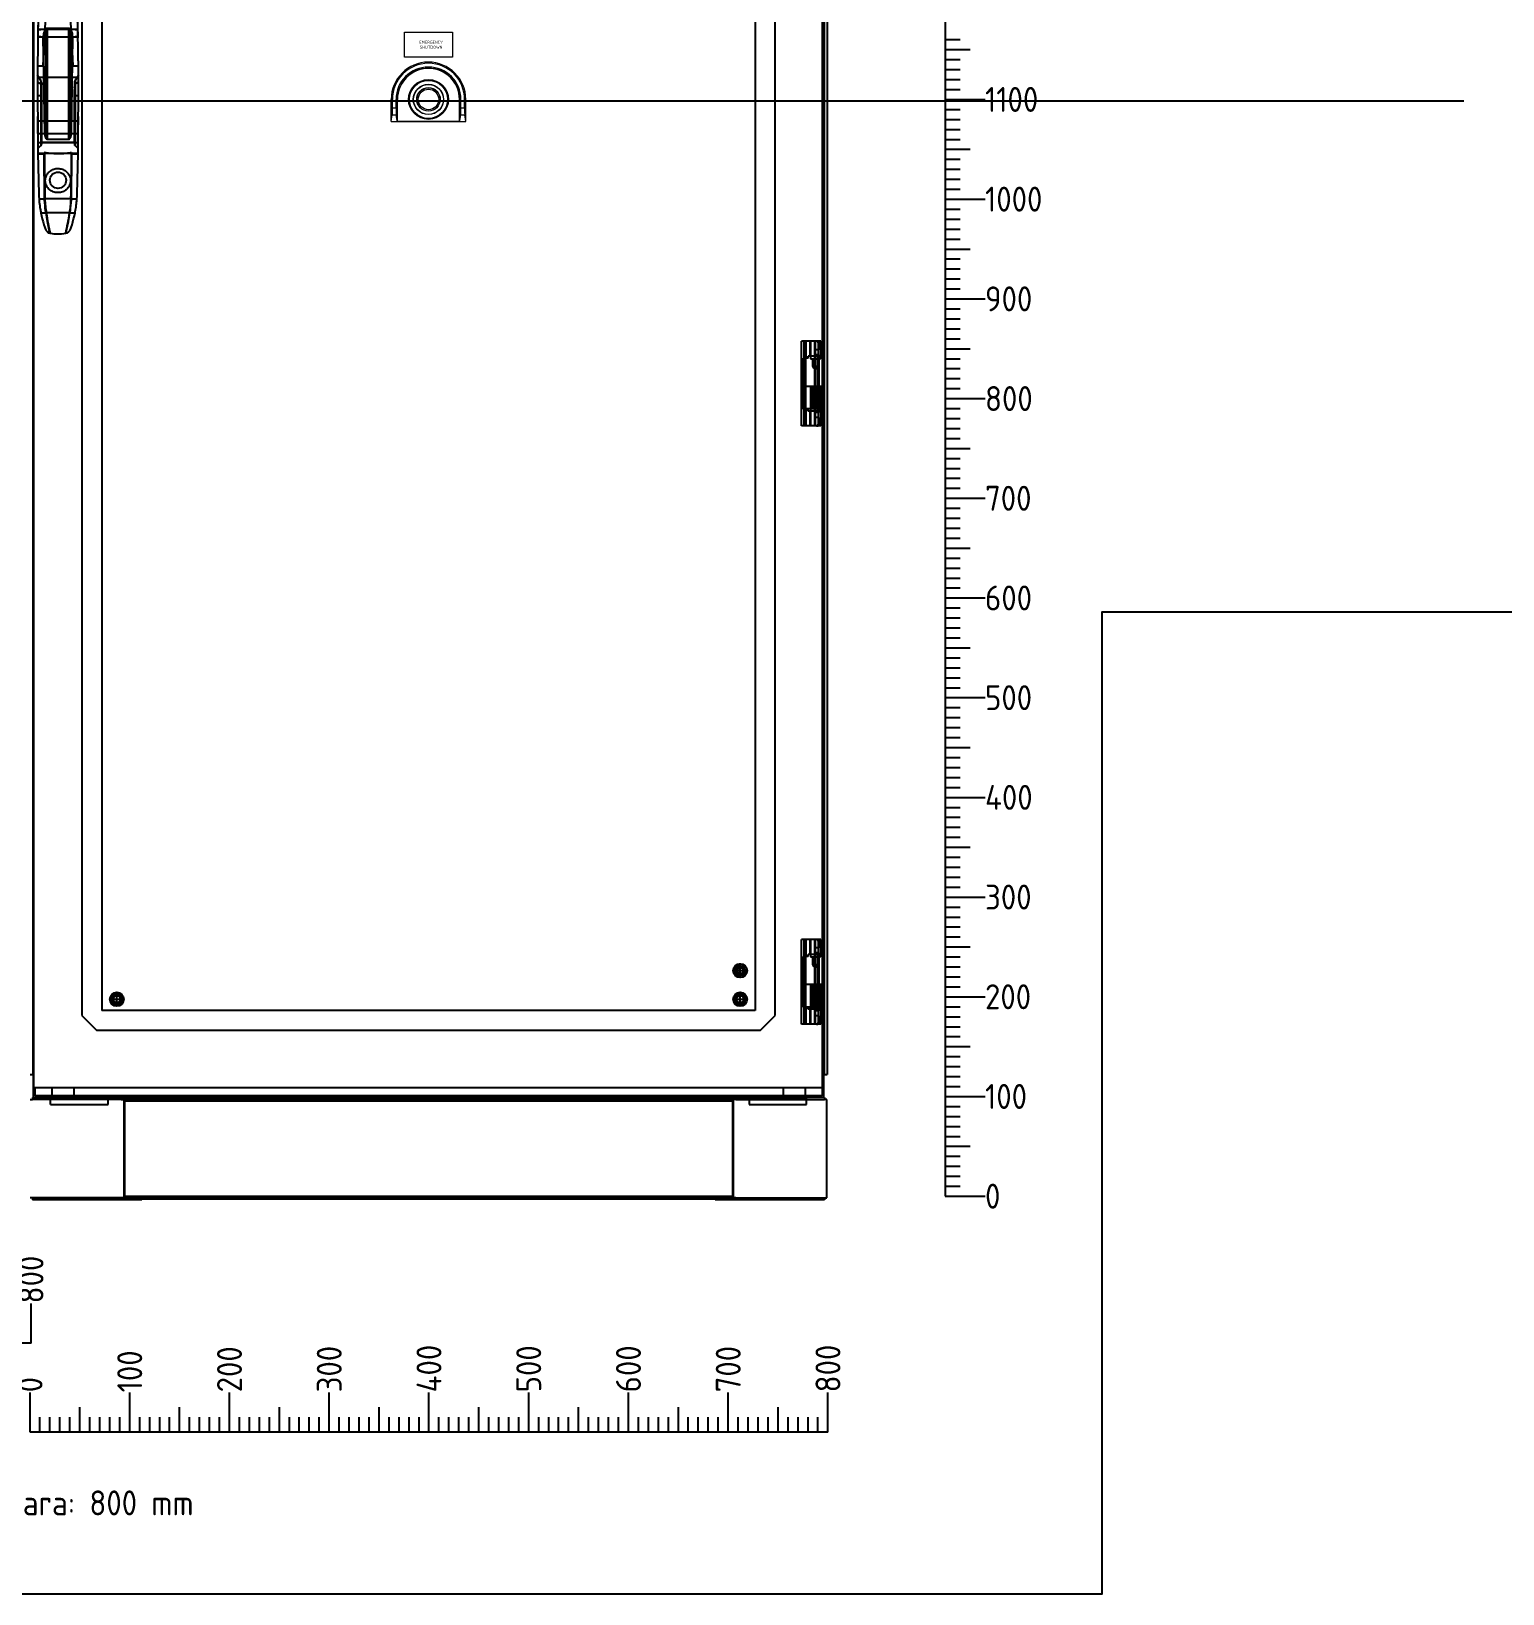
# Model space of a CAD drawing. Header units: millimetres. Extents: x 42151 to 59780, y 37376 to 44547.
# Drawn here: x 43227 to 44703, y 41507 to 43074 of the extents above; entities that cross this region are included whole.
import ezdxf
from ezdxf.enums import TextEntityAlignment as Align

# ---------------------------------------------------------------- set-up
doc = ezdxf.new("R2010")
doc.units = ezdxf.units.MM
doc.layers.add('! NO PLOT !', color=7, linetype='Continuous', true_color=0xff75dd, plot=False)
doc.layers.add('000-PI-Oprema', color=30, linetype='Continuous', lineweight=5)
for name, color, linetype in [('000-PI-ORMAR', 2, 'Continuous'), ('000-PI_TEXT', 7, 'Continuous'), ('AUT_TEXT', 7, 'Continuous')]:
    doc.layers.add(name, color=color, linetype=linetype)
doc.styles.add('PI0', font='isocpeur.ttf', dxfattribs={"width": 0.9})

# ---------------------------------------------------------------- blocks, each defined once
blk = doc.blocks.new('A$C22301F41')
at = {"color": 7}
for p, q in [((0, 0), (0, 40)), ((100, 0), (100, 40)), ((200, 0), (200, 40)), ((200, 0), (200, 40)), ((200, 0), (200, 40)), ((200, 0), (200, 40)), ((200, 0), (200, 40)), ((200, 0), (200, 40)), ((200, 0), (200, 40)), ((200, 0), (200, 40)), ((300, 0), (300, 40)), ((400, 0), (400, 40)), ((400, 0), (400, 40)), ((400, 0), (400, 40)), ((400, 0), (400, 40)), ((400, 0), (400, 40)), ((400, 0), (400, 40)), ((400, 0), (400, 40)), ((500, 0), (500, 40)), ((600, 0), (600, 40)), ((600, 0), (600, 40)), ((600, 0), (600, 40)), ((600, 0), (600, 40)), ((600, 0), (600, 40)), ((600, 0), (600, 40)), ((700, 0), (700, 40)), ((800, 0), (800, 40)), ((800, 0), (800, 40)), ((800, 0), (800, 40)), ((800, 0), (800, 40)), ((800, 0), (800, 40)), ((800, 0), (800, 40)), ((50, 0), (50, 25)), ((150, 0), (150, 25)), ((250, 0), (250, 25)), ((350, 0), (350, 25)), ((450, 0), (450, 25)), ((550, 0), (550, 25)), ((650, 0), (650, 25)), ((750, 0), (750, 25)), ((800, 0), (0, 0)), ((10, 0), (10, 15)), ((20, 0), (20, 15)), ((30, 0), (30, 15)), ((40, 0), (40, 15)), ((60, 0), (60, 15)), ((70, 0), (70, 15)), ((80, 0), (80, 15)), ((90, 0), (90, 15)), ((110, 0), (110, 15)), ((120, 0), (120, 15)), ((130, 0), (130, 15)), ((140, 0), (140, 15)), ((160, 0), (160, 15)), ((170, 0), (170, 15)), ((180, 0), (180, 15)), ((190, 0), (190, 15)), ((210, 0), (210, 15)), ((220, 0), (220, 15)), ((230, 0), (230, 15)), ((240, 0), (240, 15)), ((260, 0), (260, 15)), ((270, 0), (270, 15)), ((280, 0), (280, 15)), ((290, 0), (290, 15)), ((310, 0), (310, 15)), ((320, 0), (320, 15)), ((330, 0), (330, 15)), ((340, 0), (340, 15)), ((360, 0), (360, 15)), ((370, 0), (370, 15)), ((380, 0), (380, 15)), ((390, 0), (390, 15)), ((410, 0), (410, 15)), ((420, 0), (420, 15)), ((430, 0), (430, 15)), ((440, 0), (440, 15)), ((460, 0), (460, 15)), ((470, 0), (470, 15)), ((480, 0), (480, 15)), ((490, 0), (490, 15)), ((510, 0), (510, 15)), ((520, 0), (520, 15)), ((530, 0), (530, 15)), ((540, 0), (540, 15)), ((560, 0), (560, 15)), ((570, 0), (570, 15)), ((580, 0), (580, 15)), ((590, 0), (590, 15)), ((610, 0), (610, 15)), ((620, 0), (620, 15)), ((630, 0), (630, 15)), ((640, 0), (640, 15)), ((660, 0), (660, 15)), ((670, 0), (670, 15)), ((680, 0), (680, 15)), ((690, 0), (690, 15)), ((710, 0), (710, 15)), ((720, 0), (720, 15)), ((730, 0), (730, 15)), ((740, 0), (740, 15)), ((760, 0), (760, 15)), ((770, 0), (770, 15)), ((780, 0), (780, 15)), ((790, 0), (790, 15))]:
    blk.add_line(p, q, dxfattribs=at)
at = {"color": 7, "style": 'PI0', "width": 0.9}
for s, p in [('100', (100, 40)), ('200', (200, 40)), ('300', (300, 40)), ('400', (400, 40)), ('500', (500, 40)), ('600', (600, 40)), ('700', (700, 40)), ('800', (800, 40)), ('0', (0, 40))]:
    blk.add_text(s, height=25, rotation=90, dxfattribs=at).set_placement(p, align=Align.MIDDLE_LEFT)
blk = doc.blocks.new('SKALA_2100')
for p, q in [((6091.9, 12435.4), (6091.9, 11575.4)), ((6091.9, 12195.4), (6106.9, 12195.4)), ((6091.9, 12185.4), (6116.9, 12185.4)), ((6091.9, 12175.4), (6106.9, 12175.4)), ((6091.9, 12165.4), (6106.9, 12165.4)), ((6091.9, 12155.4), (6106.9, 12155.4)), ((6091.9, 12145.4), (6106.9, 12145.4)), ((6091.9, 12135.4), (6131.9, 12135.4)), ((6091.9, 12125.4), (6106.9, 12125.4)), ((6091.9, 12115.4), (6106.9, 12115.4)), ((6091.9, 12105.4), (6106.9, 12105.4)), ((6091.9, 12095.4), (6106.9, 12095.4)), ((6091.9, 12085.4), (6116.9, 12085.4)), ((6091.9, 12075.4), (6106.9, 12075.4)), ((6091.9, 12065.4), (6106.9, 12065.4)), ((6091.9, 12055.4), (6106.9, 12055.4)), ((6091.9, 12045.4), (6106.9, 12045.4)), ((6091.9, 12035.4), (6131.9, 12035.4)), ((6091.9, 12035.4), (6131.9, 12035.4)), ((6091.9, 12035.4), (6131.9, 12035.4)), ((6091.9, 12035.4), (6131.9, 12035.4)), ((6091.9, 12025.4), (6106.9, 12025.4)), ((6091.9, 12015.4), (6106.9, 12015.4)), ((6091.9, 12005.4), (6106.9, 12005.4)), ((6091.9, 11995.4), (6106.9, 11995.4)), ((6091.9, 11985.4), (6116.9, 11985.4)), ((6091.9, 11975.4), (6106.9, 11975.4)), ((6091.9, 11965.4), (6106.9, 11965.4)), ((6091.9, 11955.4), (6106.9, 11955.4)), ((6091.9, 11945.4), (6106.9, 11945.4)), ((6091.9, 11935.4), (6131.9, 11935.4)), ((6091.9, 11925.4), (6106.9, 11925.4)), ((6091.9, 11915.4), (6106.9, 11915.4)), ((6091.9, 11905.4), (6106.9, 11905.4)), ((6091.9, 11895.4), (6106.9, 11895.4)), ((6091.9, 11885.4), (6116.9, 11885.4)), ((6091.9, 11875.4), (6106.9, 11875.4)), ((6091.9, 11865.4), (6106.9, 11865.4)), ((6091.9, 11855.4), (6106.9, 11855.4)), ((6091.9, 11845.4), (6106.9, 11845.4)), ((6091.9, 11835.4), (6131.9, 11835.4)), ((6091.9, 11835.4), (6131.9, 11835.4)), ((6091.9, 11835.4), (6131.9, 11835.4)), ((6091.9, 11835.4), (6131.9, 11835.4)), ((6091.9, 11835.4), (6131.9, 11835.4)), ((6091.9, 11825.4), (6106.9, 11825.4)), ((6091.9, 11815.4), (6106.9, 11815.4)), ((6091.9, 11805.4), (6106.9, 11805.4)), ((6091.9, 11795.4), (6106.9, 11795.4)), ((6091.9, 11785.4), (6116.9, 11785.4)), ((6091.9, 11775.4), (6106.9, 11775.4)), ((6091.9, 11765.4), (6106.9, 11765.4)), ((6091.9, 11755.4), (6106.9, 11755.4)), ((6091.9, 11745.4), (6106.9, 11745.4)), ((6091.9, 11735.4), (6131.9, 11735.4)), ((6091.9, 11725.4), (6106.9, 11725.4)), ((6091.9, 11715.4), (6106.9, 11715.4)), ((6091.9, 11705.4), (6106.9, 11705.4)), ((6091.9, 11695.4), (6106.9, 11695.4)), ((6091.9, 11685.4), (6116.9, 11685.4)), ((6091.9, 11675.4), (6106.9, 11675.4)), ((6091.9, 11665.4), (6106.9, 11665.4)), ((6091.9, 11655.4), (6106.9, 11655.4)), ((6091.9, 11645.4), (6106.9, 11645.4)), ((6091.9, 11635.4), (6131.9, 11635.4)), ((6091.9, 11635.4), (6131.9, 11635.4)), ((6091.9, 11635.4), (6131.9, 11635.4)), ((6091.9, 11635.4), (6131.9, 11635.4)), ((6091.9, 11635.4), (6131.9, 11635.4)), ((6091.9, 11635.4), (6131.9, 11635.4)), ((6091.9, 11625.4), (6106.9, 11625.4)), ((6091.9, 11615.4), (6106.9, 11615.4)), ((6091.9, 11605.4), (6106.9, 11605.4)), ((6091.9, 11595.4), (6106.9, 11595.4)), ((6091.9, 11585.4), (6116.9, 11585.4)), ((6091.9, 11575.4), (6091.9, 11035.4)), ((6091.9, 11575.4), (6106.9, 11575.4)), ((6091.9, 11565.4), (6106.9, 11565.4)), ((6091.9, 11555.4), (6106.9, 11555.4)), ((6091.9, 11545.4), (6106.9, 11545.4)), ((6091.9, 11535.4), (6131.9, 11535.4)), ((6091.9, 11525.4), (6106.9, 11525.4)), ((6091.9, 11515.4), (6106.9, 11515.4)), ((6091.9, 11505.4), (6106.9, 11505.4)), ((6091.9, 11495.4), (6106.9, 11495.4)), ((6091.9, 11485.4), (6116.9, 11485.4)), ((6091.9, 11475.4), (6106.9, 11475.4)), ((6091.9, 11465.4), (6106.9, 11465.4)), ((6091.9, 11455.4), (6106.9, 11455.4)), ((6091.9, 11445.4), (6106.9, 11445.4)), ((6091.9, 11435.4), (6131.9, 11435.4)), ((6091.9, 11435.4), (6131.9, 11435.4)), ((6091.9, 11435.4), (6131.9, 11435.4)), ((6091.9, 11435.4), (6131.9, 11435.4)), ((6091.9, 11435.4), (6131.9, 11435.4)), ((6091.9, 11435.4), (6131.9, 11435.4)), ((6091.9, 11435.4), (6131.9, 11435.4)), ((6091.9, 11425.4), (6106.9, 11425.4)), ((6091.9, 11415.4), (6106.9, 11415.4)), ((6091.9, 11405.4), (6106.9, 11405.4)), ((6091.9, 11395.4), (6106.9, 11395.4)), ((6091.9, 11385.4), (6116.9, 11385.4)), ((6091.9, 11375.4), (6106.9, 11375.4)), ((6091.9, 11365.4), (6106.9, 11365.4)), ((6091.9, 11355.4), (6106.9, 11355.4)), ((6091.9, 11345.4), (6106.9, 11345.4)), ((6091.9, 11335.4), (6131.9, 11335.4)), ((6091.9, 11325.4), (6106.9, 11325.4)), ((6091.9, 11315.4), (6106.9, 11315.4)), ((6091.9, 11305.4), (6106.9, 11305.4)), ((6091.9, 11295.4), (6106.9, 11295.4)), ((6091.9, 11285.4), (6116.9, 11285.4)), ((6091.9, 11275.4), (6106.9, 11275.4)), ((6091.9, 11265.4), (6106.9, 11265.4)), ((6091.9, 11255.4), (6106.9, 11255.4)), ((6091.9, 11245.4), (6106.9, 11245.4)), ((6091.9, 11235.4), (6131.9, 11235.4)), ((6091.9, 11235.4), (6131.9, 11235.4)), ((6091.9, 11235.4), (6131.9, 11235.4)), ((6091.9, 11235.4), (6131.9, 11235.4)), ((6091.9, 11235.4), (6131.9, 11235.4)), ((6091.9, 11235.4), (6131.9, 11235.4)), ((6091.9, 11235.4), (6131.9, 11235.4)), ((6091.9, 11235.4), (6131.9, 11235.4)), ((6091.9, 11225.4), (6106.9, 11225.4)), ((6091.9, 11215.4), (6106.9, 11215.4)), ((6091.9, 11205.4), (6106.9, 11205.4)), ((6091.9, 11195.4), (6106.9, 11195.4)), ((6091.9, 11185.4), (6116.9, 11185.4)), ((6091.9, 11175.4), (6106.9, 11175.4)), ((6091.9, 11165.4), (6106.9, 11165.4)), ((6091.9, 11155.4), (6106.9, 11155.4)), ((6091.9, 11145.4), (6106.9, 11145.4)), ((6091.9, 11135.4), (6131.9, 11135.4)), ((6091.9, 11125.4), (6106.9, 11125.4)), ((6091.9, 11115.4), (6106.9, 11115.4)), ((6091.9, 11105.4), (6106.9, 11105.4)), ((6091.9, 11095.4), (6106.9, 11095.4)), ((6091.9, 11085.4), (6116.9, 11085.4)), ((6091.9, 11075.4), (6106.9, 11075.4)), ((6091.9, 11065.4), (6106.9, 11065.4)), ((6091.9, 11055.4), (6106.9, 11055.4)), ((6091.9, 11045.4), (6106.9, 11045.4)), ((6091.9, 11035.4), (6131.9, 11035.4))]:
    blk.add_line(p, q)
at = {"style": 'PI0', "width": 0.9}
for s, p in [('1100', (6131.9, 12135.4)), ('1000', (6131.9, 12035.4)), ('900', (6131.9, 11935.4)), ('800', (6131.9, 11835.4)), ('700', (6131.9, 11735.4)), ('600', (6131.9, 11635.4)), ('500', (6131.9, 11535.4)), ('400', (6131.9, 11435.4)), ('300', (6131.9, 11335.4)), ('200', (6131.9, 11235.4)), ('100', (6131.9, 11135.4)), ('0', (6131.9, 11035.4))]:
    blk.add_text(s, height=25, dxfattribs=at).set_placement(p, align=Align.MIDDLE_LEFT)
blk = doc.blocks.new('*U97')
at = {"layer": '000-PI-ORMAR'}
for p, q in [((-13.4, 105.2), (-10.6, 134.6)), ((-10.5, 134.6), (-10.9, 134.5)), ((10.9, 134.5), (10.5, 134.6)), ((13.4, 105.2), (10.6, 134.6)), ((-19.3, 101.3), (-19.7, 86.2)), ((-19.1, 105.2), (-13.4, 105.2)), ((13.2, 105.2), (-13.2, 105.2)), ((13.4, 105.2), (19.1, 105.2)), ((19.7, 86.2), (19.3, 101.3)), ((-19.7, 86.2), (-20.5, 27.7)), ((-19.7, 86.2), (-20.1, 61)), ((-19.7, 87), (-14.2, 87)), ((-19.7, 86.2), (-12.5, 86.2)), ((-14.1, 86.2), (-14.2, 87)), ((-14, 85.3), (-14.1, 86.2)), ((-12.5, 86.2), (-13.4, 60.3)), ((-11.2, 85.1), (-12.5, 86.2)), ((12.5, 86.2), (11.2, 85.1)), ((12, 85.8), (14, 85.3)), ((12.5, 86.2), (19.7, 86.2)), ((13.4, 60.3), (12.5, 86.2)), ((14, 85.3), (14.1, 86.2)), ((14.1, 86.2), (14.2, 87)), ((14.2, 87), (19.7, 87)), ((20.5, 27.7), (19.7, 86.2)), ((20.1, 60.6), (19.7, 86.2)), ((-20, 69.3), (-12.7, 69.3)), ((-20, 69), (-17.3, 69)), ((-17.3, 69.3), (17.3, 69.3)), ((-12.7, 69.3), (-12.6, 69.3)), ((-12.6, 69.3), (-12.6, -39.1)), ((-10.7, 70.5), (-10.7, -41)), ((-10.7, 70.5), (10.7, 70.5)), ((10.7, 70.5), (10.7, -41)), ((12.6, 69.3), (12.6, -39.1)), ((12.6, 69.3), (12.7, 69.3)), ((12.7, 69.3), (20, 69.3)), ((17.3, 69), (20, 69)), ((-20.1, 61.9), (-17.3, 61.9)), ((-20.1, 61.8), (-14.7, 61.8)), ((-17.3, 61.8), (17.3, 61.8)), ((-15, 32.8), (-13.4, 60.3)), ((-13.3, -35.1), (-14.7, 61.8)), ((14.7, 61.8), (13.3, -35.1)), ((13.4, 60.3), (15, 32.8)), ((14.7, 61.8), (20.1, 61.8)), ((17.3, 61.9), (20.1, 61.9)), ((20.5, 27.7), (20.3, 48.5)), ((-20.4, 35.9), (-20.5, 27.7)), ((-20.5, 32.8), (-15, 32.8)), ((15, 32.8), (20.5, 32.8)), ((-20.5, 27.7), (-20.1, -55.1)), ((-17.2, 17.8), (-20.5, 23.4)), ((-17.2, 14.2), (-20.5, 17)), ((-19.8, 21.4), (19.8, 21.4)), ((-17.2, 17.8), (-17.2, -47.4)), ((20.5, 23.4), (17.2, 17.8)), ((17.2, 17.8), (17.2, -47.4)), ((20.5, 17), (17.2, 14.2)), ((20.1, -55.1), (20.5, 27.7)), ((-17.2, 2.5), (-20.5, 2.6)), ((-16.2, 2.4), (-16.5, 15.5)), ((-16.5, 15.5), (-16.5, -46.1)), ((-16.4, 10.5), (-16.5, 13)), ((-16.2, 2.4), (-16.5, 2.5)), ((-16.2, -35.1), (-16.2, 2.4)), ((16.5, 15.5), (16.2, 2.4)), ((16.5, 2.5), (16.2, 2.4)), ((16.2, 2.4), (16.2, -35.1)), ((16.5, 13), (16.4, 10.5)), ((16.5, 15.5), (16.5, -46.1)), ((20.5, 2.6), (17.2, 2.5)), ((-20.5, -18.2), (-20.4, -35.1)), ((-20.5, -22.5), (20.5, -22.5)), ((-11.5, -22.7), (-11.5, -29.5)), ((20.4, -35.1), (20.5, -18.2)), ((-20.4, -35.1), (-13.3, -35.1)), ((-20.2, -44.2), (-20.1, -55.1)), ((-20.2, -44.2), (20.2, -44.2)), ((-16.5, -46.1), (-16.4, -43.8)), ((-16.4, -43.8), (16.4, -43.8)), ((-16.2, -35.1), (16.2, -35.1)), ((-10.7, -41), (10.7, -41)), ((13.3, -35.1), (20.4, -35.1)), ((16.4, -43.8), (16.5, -46.1)), ((20.1, -55.1), (20.2, -44.2)), ((-20.2, -50.4), (-17.2, -47.4)), ((-20.1, -55.1), (20.1, -55.1)), ((-20.1, -55.1), (-19.2, -96.1)), ((-20.1, -55.7), (-14, -55.7)), ((-14, -55.7), (-13.9, -55.1)), ((-13.4, -100.7), (-14, -55.7)), ((-13.9, -55.1), (-13.7, -54.4)), ((13.4, -100.7), (14, -55.7)), ((13.9, -55.1), (13.7, -54.4)), ((14, -55.7), (13.9, -55.1)), ((14, -55.7), (20.1, -55.7)), ((17.2, -47.4), (20.2, -50.4)), ((19.2, -96.1), (20.1, -55.1)), ((-19, -100.7), (-13.4, -100.7)), ((13.1, -100.7), (-13.1, -100.7)), ((13.4, -100.7), (19, -100.7)), ((-17.1, -114.8), (-12, -114.8)), ((11.7, -114.8), (-11.7, -114.8)), ((12, -114.8), (17.1, -114.8)), ((-9.7, -134.8), (-8, -135.2)), ((-7.8, -135.2), (-8, -135.2)), ((7.8, -135.2), (8, -135.2)), ((8, -135.2), (9.7, -134.8))]:
    blk.add_line(p, q, dxfattribs=at)
for points in [[(-14.4, 130.2), (-15.3, 127.2), (-16.1, 124.2), (-16.9, 121.1), (-17.5, 118), (-18.1, 114.8), (-18.5, 111.7), (-18.9, 108.5), (-19.1, 105.2)], [(-10.9, 134.5), (-11.6, 133.9), (-12.2, 133.2), (-12.8, 132.5), (-13.4, 131.8), (-13.9, 131), (-14.4, 130.2)], [(10.5, 134.6), (8.3, 135.2), (6.2, 135.5), (4, 135.8), (1.7, 136), (-0.5, 136), (-2.8, 135.9), (-4.7, 135.7), (-6.7, 135.5), (-8.6, 135.1), (-10.5, 134.6)], [(14.4, 130.2), (13.7, 131.4), (12.9, 132.5), (12.3, 133.2), (11.6, 133.9), (10.9, 134.5)], [(19.1, 105.2), (18.9, 108.4), (18.5, 111.6), (18.1, 114.7), (17.5, 117.9), (16.9, 121), (16.2, 124.1), (15.3, 127.2), (14.4, 130.2)], [(-19.1, 105.2), (-19.2, 104.3), (-19.2, 103.3), (-19.3, 102.3), (-19.3, 101.3)], [(-14.2, 87), (-14.2, 90.3), (-14.2, 93.5), (-14, 96.6), (-13.9, 99.7), (-13.6, 102.7), (-13.4, 105.2)], [(14.2, 87), (14.2, 90.3), (14.2, 93.5), (14, 96.6), (13.9, 99.7), (13.6, 102.7), (13.4, 105.2)], [(19.3, 101.3), (19.3, 102.3), (19.2, 103.3), (19.2, 104.3), (19.1, 105.2)], [(-14, 85.3), (-12.2, 85.8), (-12, 85.8)], [(-12, 85.8), (-10.3, 86.1), (-8.4, 86.4), (-6.5, 86.7), (-4.5, 86.9), (-2.5, 87), (-0.5, 87), (1.5, 87), (3.6, 86.9), (5.7, 86.8), (7.8, 86.5), (9.9, 86.2), (12, 85.8), (12, 85.8)], [(11.2, 85.1), (8.8, 85.5), (6.3, 85.8), (3.8, 86), (1.3, 86.1), (-0.8, 86.1), (-2.8, 86), (-4.9, 85.9), (-7, 85.7), (-9.1, 85.4), (-11.2, 85.1)], [(-12.7, 69.3), (-13.2, 68.4), (-13.6, 67.5), (-14, 66.6), (-14.3, 65.6), (-14.5, 64.6), (-14.6, 63.5), (-14.7, 62.5), (-14.7, 61.8)], [(-12.6, 69.3), (-12.5, 69.5), (-12.3, 69.7), (-12.2, 69.9), (-12, 70), (-11.8, 70.2), (-11.6, 70.3), (-11.4, 70.4), (-11.2, 70.4), (-11, 70.5), (-10.7, 70.5)], [(10.7, 70.5), (11, 70.5), (11.2, 70.4), (11.4, 70.4), (11.6, 70.3), (11.8, 70.2), (12, 70), (12.2, 69.9), (12.3, 69.7), (12.5, 69.5), (12.6, 69.3)], [(14.7, 61.8), (14.7, 62.9), (14.6, 63.9), (14.4, 65), (14.1, 66), (13.8, 66.9), (13.4, 67.9), (13, 68.8), (12.7, 69.3)], [(-16.5, 15.5), (-16.5, 15.9), (-16.6, 16.3), (-16.7, 16.6), (-16.8, 17), (-16.9, 17.3), (-17.1, 17.6), (-17.2, 17.8)], [(17.2, 17.8), (17, 17.5), (16.9, 17.2), (16.7, 16.8), (16.6, 16.5), (16.6, 16.1), (16.5, 15.8), (16.5, 15.5)], [(-17.2, -47.4), (-17, -47.3), (-16.9, -47.1), (-16.7, -46.9), (-16.6, -46.7), (-16.6, -46.5), (-16.5, -46.3), (-16.5, -46.1)], [(-16.4, -43.8), (-16.4, -43.1), (-16.3, -42.4), (-16.3, -41.6), (-16.3, -40.7), (-16.3, -39.9), (-16.3, -38.9), (-16.3, -38), (-16.2, -37), (-16.2, -36), (-16.2, -35.1)], [(-13.3, -35.1), (-13.2, -36.2), (-13.1, -37.2), (-12.9, -38.2), (-12.6, -39.1)], [(-12.6, -39.1), (-12.4, -39.6), (-12.1, -40.1), (-12, -40.4), (-11.8, -40.6), (-11.5, -40.7), (-11.3, -40.9), (-11, -40.9), (-10.8, -41), (-10.7, -41)], [(10.7, -41), (11, -40.9), (11.2, -40.9), (11.4, -40.8), (11.6, -40.7), (11.8, -40.5), (12, -40.3), (12.3, -39.8), (12.6, -39.3), (12.6, -39.1)], [(12.6, -39.1), (12.9, -38.1), (13.1, -37.1), (13.2, -36), (13.3, -35.1)], [(16.2, -35.1), (16.2, -36.1), (16.2, -37.1), (16.3, -38.1), (16.3, -39), (16.3, -39.9), (16.3, -40.8), (16.3, -41.7), (16.3, -42.5), (16.4, -43.2), (16.4, -43.8)], [(16.5, -46.1), (16.5, -46.3), (16.6, -46.5), (16.7, -46.8), (16.8, -47), (16.9, -47.1), (17.1, -47.3), (17.2, -47.4)], [(-9.6, -55.1), (-9.9, -55), (-11.8, -54.7), (-13.7, -54.4)], [(9.6, -55.1), (7.8, -55.3), (5.8, -55.5), (3.8, -55.6), (1.7, -55.7), (-0.4, -55.7), (-2.4, -55.6), (-4.3, -55.6), (-6.2, -55.4), (-8.1, -55.2), (-9.6, -55.1)], [(13.7, -54.4), (11.7, -54.8), (9.8, -55), (9.6, -55.1)], [(8.9, -73.9), (9.6, -74.6), (10.3, -75.5), (10.9, -76.3), (11.4, -77.3), (11.9, -78.2), (12.2, -79.2), (12.5, -80.2), (12.6, -81.3), (12.7, -82.3), (12.6, -83.3), (12.5, -84.2), (12.3, -85.2), (12.1, -86.1), (11.7, -87), (11.3, -87.9), (10.9, -88.7), (10.3, -89.5), (9.7, -90.3), (9, -91), (8.3, -91.6), (7.5, -92.2), (6.6, -92.8), (5.7, -93.3), (4.8, -93.7), (3.7, -94), (2.7, -94.3), (1.6, -94.5), (0.5, -94.5), (-0.6, -94.5), (-1.7, -94.4), (-2.8, -94.3), (-3.8, -94), (-4.9, -93.6), (-5.9, -93.2), (-6.9, -92.6), (-7.8, -92), (-8.6, -91.3), (-9.4, -90.6), (-10.1, -89.7), (-10.8, -88.9), (-11.3, -88), (-11.7, -87), (-12.1, -86.1), (-12.4, -85.1), (-12.6, -84.1), (-12.7, -83.1), (-12.7, -82.1), (-12.6, -81.2), (-12.5, -80.2), (-12.2, -79.3), (-11.9, -78.4), (-11.6, -77.5), (-11.1, -76.7), (-10.6, -75.9), (-10, -75.1), (-9.4, -74.3), (-8.6, -73.6), (-7.8, -73), (-7, -72.4), (-6.1, -71.9), (-5.1, -71.4), (-4.1, -71), (-3.1, -70.7), (-2, -70.5), (-0.9, -70.4), (0.1, -70.4), (1.2, -70.4), (2.3, -70.6), (3.3, -70.8), (4.4, -71.1), (5.4, -71.5), (6.3, -72), (7.2, -72.5), (8.1, -73.2), (8.9, -73.9)], [(-19.2, -96.1), (-19.1, -98.4), (-19, -100.7)], [(-19, -100.7), (-18.8, -102.4), (-18.7, -104.2), (-18.5, -105.9), (-18.3, -107.6), (-18.1, -109.2), (-17.8, -110.9), (-17.6, -111.9), (-17.5, -112.9), (-17.3, -113.9), (-17.1, -114.8)], [(-12, -114.8), (-12.4, -112.5), (-12.7, -110.1), (-13, -107.5), (-13.2, -104.8), (-13.4, -102.1), (-13.4, -100.7)], [(12, -114.8), (12.4, -112.5), (12.7, -110.1), (13, -107.5), (13.2, -104.8), (13.4, -102.1), (13.4, -100.7)], [(17.1, -114.8), (17.4, -113.4), (17.6, -111.9), (17.9, -110.4), (18.1, -108.7), (18.4, -107), (18.6, -105.3), (18.7, -104.2), (18.8, -103), (18.9, -101.8), (19, -100.7)], [(19, -100.7), (19.1, -98.4), (19.2, -96.1)], [(-17.1, -114.8), (-16.5, -117.9), (-15.7, -120.9), (-14.9, -123.8), (-14.1, -126.7), (-13.1, -129.6), (-12.1, -132.3)], [(-8, -135.2), (-10.5, -123.5), (-12, -114.8)], [(8, -135.2), (10.5, -123.5), (12, -114.8)], [(12.1, -132.3), (13.1, -129.6), (14.1, -126.8), (14.9, -123.9), (15.7, -120.9), (16.5, -117.9), (17.1, -114.8)], [(-12.1, -132.3), (-11.6, -133), (-11, -133.6), (-10.4, -134.2), (-9.7, -134.8)], [(-7.8, -135.2), (-5.9, -135.6), (-4.1, -135.8), (-2.2, -135.9), (-0.2, -136), (1.7, -136), (3.7, -135.8), (5.8, -135.6), (7.8, -135.2)], [(9.7, -134.8), (10.4, -134.2), (11, -133.6), (11.6, -133), (12.1, -132.3)]]:
    blk.add_lwpolyline(points, dxfattribs=at)
blk.add_circle((0, -82.1), 8.15, dxfattribs=at)
for centre, major_axis, ratio, start_param, end_param in [((73, -135.2), (0, 546.8), 0.175521, 1.054802, 1.115623), ((-73, -135.2), (0, 546.8), 0.175521, -1.115623, -1.054802), ((-7.5, 87.2), (0, 37), 0.175521, 1.061397, 1.596486), ((7.5, 87.2), (0, 37), 0.175521, 4.6867, 5.221788), ((-7.5, 87.2), (0, 37), 0.175521, -4.6867, -4.66155), ((7.5, 87.2), (0, 37), 0.175521, 4.66155, 4.6867), ((-19.5, 12.8), (-3, 0), 0.71325, 3.261467, 3.839724), ((-19.5, 2.5), (-3, 0), 0.017452, 3.261467, 3.839724), ((19.5, 12.8), (-3, 0), 0.71325, 5.585054, 6.163311), ((19.5, 2.5), (-3, 0), 0.017452, -0.698132, -0.119874), ((137.5, -39.6), (0, 669.9), 0.225671, -4.689366, -4.621155), ((-137.5, -39.6), (0, 669.9), 0.225671, 4.621155, 4.689366), ((-5.9, -95.4), (0, 32.4), 0.225671, 1.735147, 2.215471), ((5.9, -95.4), (0, 32.4), 0.225671, 4.067714, 4.548039), ((21.2, -9.1), (0, 180.2), 0.225671, -4.085045, -3.936826), ((-21.2, -9.1), (0, 180.2), 0.225671, 3.936826, 4.085045)]:
    blk.add_ellipse(centre, major_axis=major_axis, ratio=ratio, start_param=start_param, end_param=end_param, dxfattribs=at)
blk = doc.blocks.new('A$C4c17df16')
at = {"layer": '000-PI-ORMAR'}
blk.add_blockref('*U97', (-4, -1008.4), dxfattribs=at)
blk = doc.blocks.new('8806000_2000x800x600')
at = {"layer": '! NO PLOT !'}
for p, q in [((-3770.8, 1831.7), (-3770.8, -8.3)), ((-3750.8, 1826.7), (-3750.8, -3.3)), ((-3095.8, 1826.7), (-3095.8, -3.3)), ((-3075.8, -8.3), (-3075.8, 1831.7)), ((-3118.2, 36.7), (-3103.5, 36.7)), ((-3110.8, 29.4), (-3110.8, 44.1)), ((-3743.2, 8), (-3728.5, 8)), ((-3735.8, 0.6), (-3735.8, 15.3)), ((-3118.2, 8), (-3103.5, 8)), ((-3110.8, 0.6), (-3110.8, 15.3)), ((-3770.8, -8.3), (-3755.8, -23.3)), ((-3095.8, -3.3), (-3750.8, -3.3)), ((-3090.8, -23.3), (-3075.8, -8.3)), ((-3090.8, -23.3), (-3755.8, -23.3))]:
    blk.add_line(p, q, dxfattribs=at)
for centre, radius in [((-3110.8, 36.7), 7), ((-3110.8, 36.7), 6.7), ((-3110.8, 36.7), 5), ((-3110.8, 36.7), 4), ((-3110.8, 36.7), 3), ((-3735.8, 8), 7), ((-3735.8, 8), 6.5), ((-3735.8, 8), 5.62), ((-3735.8, 8), 5), ((-3735.8, 8), 3.62), ((-3110.8, 8), 7), ((-3110.8, 8), 6.5), ((-3110.8, 8), 5.61), ((-3110.8, 8), 5), ((-3110.8, 8), 3.61)]:
    blk.add_circle(centre, radius, dxfattribs=at)
at = {"layer": '000-PI-ORMAR'}
for p, q in [((-3819.3, 1904), (-3819.3, -80.5)), ((-3028.8, 1904), (-3028.8, -80.5)), ((-3027.3, -80.5), (-3027.3, 1904)), ((-3027.3, 1904), (-3027.3, -80.5)), ((-3820.1, 1883.5), (-3820.1, -67.5)), ((-3026.5, 1883.5), (-3026.5, -67.5)), ((-3023.8, 1883.5), (-3023.8, -67.5)), ((-3049.3, 583), (-3049.3, 668)), ((-3029.9, 668), (-3049.3, 668)), ((-3046.8, 651), (-3046.8, 668)), ((-3046.6, 583), (-3046.6, 668)), ((-3044.7, 651), (-3044.7, 668)), ((-3041, 668), (-3041, 653)), ((-3040.1, 653), (-3040.1, 668)), ((-3036, 583), (-3036, 668)), ((-3031.8, 659.5), (-3036, 659.5)), ((-3035.4, 653), (-3035.4, 668)), ((-3035.2, 583), (-3035.2, 668)), ((-3032.4, 666), (-3031.8, 666)), ((-3032.4, 585), (-3032.4, 666)), ((-3032.4, 591.5), (-3032.4, 659.5)), ((-3031.8, 659.5), (-3031.8, 666)), ((-3029.9, 653), (-3029.9, 668)), ((-3047.6, 600), (-3047.6, 651)), ((-3042.6, 651), (-3047.6, 651)), ((-3045.1, 600), (-3045.1, 651)), ((-3029.9, 653), (-3042.6, 653)), ((-3042.6, 651), (-3042.6, 653)), ((-3040.5, 653), (-3040.5, 650.5)), ((-3040.5, 650.5), (-3030.3, 650.5)), ((-3038.4, 650.5), (-3038.4, 643)), ((-3038.4, 643), (-3036.9, 640.5)), ((-3038.4, 643), (-3032.5, 643)), ((-3031.7, 654.5), (-3036, 654.5)), ((-3033.9, 640.5), (-3032.5, 643)), ((-3032.9, 596.5), (-3032.9, 654.5)), ((-3032.5, 643), (-3032.5, 650.5)), ((-3032.2, 596.5), (-3032.2, 654.5)), ((-3031.7, 596.5), (-3031.7, 654.5)), ((-3030.3, 650.5), (-3030.3, 653)), ((-3036.9, 640.5), (-3033.9, 640.5)), ((-3046.1, 623), (-3046.1, 600.5)), ((-3046.1, 623), (-3029.3, 623)), ((-3040.2, 623), (-3040.2, 600.5)), ((-3038.2, 623), (-3038.2, 600.5)), ((-3036.5, 623), (-3036.5, 600.5)), ((-3036.1, 623), (-3036.1, 600.5)), ((-3034, 623), (-3034, 600.5)), ((-3033.6, 623), (-3033.6, 600.5)), ((-3033.3, 623), (-3033.3, 600.5)), ((-3032.2, 623), (-3032.2, 600.5)), ((-3031.4, 623), (-3031.4, 600.5)), ((-3031.3, 600.5), (-3031.3, 623)), ((-3030.3, 623), (-3030.3, 600.5)), ((-3029.5, 623), (-3029.5, 600.5)), ((-3042.6, 600), (-3047.6, 600)), ((-3046.8, 583), (-3046.8, 600)), ((-3046.1, 600.5), (-3029.3, 600.5)), ((-3044.7, 583), (-3044.7, 600)), ((-3042.6, 598), (-3042.6, 600)), ((-3029.9, 598), (-3042.6, 598)), ((-3041, 598), (-3041, 583)), ((-3040.5, 600.5), (-3040.5, 598)), ((-3040.1, 583), (-3040.1, 598)), ((-3036.9, 610.5), (-3038.4, 608)), ((-3038.4, 608), (-3038.4, 600.5)), ((-3038.4, 608), (-3032.5, 608)), ((-3036.9, 610.5), (-3033.9, 610.5)), ((-3031.7, 596.5), (-3036, 596.5)), ((-3035.4, 583), (-3035.4, 598)), ((-3032.5, 608), (-3033.9, 610.5)), ((-3032.5, 600.5), (-3032.5, 608)), ((-3030.3, 598), (-3030.3, 600.5)), ((-3029.9, 583), (-3029.9, 598)), ((-3029.9, 583), (-3049.3, 583)), ((-3031.8, 591.5), (-3036, 591.5)), ((-3032.4, 585), (-3031.8, 585)), ((-3031.8, 585), (-3031.8, 591.5)), ((-3049.3, -17), (-3049.3, 68)), ((-3029.9, 68), (-3049.3, 68)), ((-3046.8, 51), (-3046.8, 68)), ((-3046.6, -17), (-3046.6, 68)), ((-3044.7, 51), (-3044.7, 68)), ((-3041, 68), (-3041, 53)), ((-3040.1, 53), (-3040.1, 68)), ((-3036, -17), (-3036, 68)), ((-3035.4, 53), (-3035.4, 68)), ((-3035.2, -17), (-3035.2, 68)), ((-3032.4, 66), (-3031.8, 66)), ((-3032.4, -15), (-3032.4, 66)), ((-3031.8, 59.5), (-3031.8, 66)), ((-3029.9, 53), (-3029.9, 68)), ((-3047.6, 0), (-3047.6, 51)), ((-3042.6, 51), (-3047.6, 51)), ((-3045.1, 0), (-3045.1, 51)), ((-3029.9, 53), (-3042.6, 53)), ((-3042.6, 51), (-3042.6, 53)), ((-3040.5, 53), (-3040.5, 50.5)), ((-3040.5, 50.5), (-3030.3, 50.5)), ((-3038.4, 50.5), (-3038.4, 43)), ((-3031.8, 59.5), (-3036, 59.5)), ((-3031.7, 54.5), (-3036, 54.5)), ((-3032.9, -3.5), (-3032.9, 54.5)), ((-3032.5, 43), (-3032.5, 50.5)), ((-3032.4, -8.5), (-3032.4, 59.5)), ((-3032.2, -3.5), (-3032.2, 54.5)), ((-3031.7, -3.5), (-3031.7, 54.5)), ((-3030.3, 50.5), (-3030.3, 53)), ((-3038.4, 43), (-3036.9, 40.5)), ((-3038.4, 43), (-3032.5, 43)), ((-3036.9, 40.5), (-3033.9, 40.5)), ((-3033.9, 40.5), (-3032.5, 43)), ((-3046.1, 23), (-3046.1, 0.5)), ((-3046.1, 23), (-3029.3, 23)), ((-3040.2, 23), (-3040.2, 0.5)), ((-3038.2, 23), (-3038.2, 0.5)), ((-3036.5, 23), (-3036.5, 0.5)), ((-3036.1, 23), (-3036.1, 0.5)), ((-3034, 23), (-3034, 0.5)), ((-3033.6, 23), (-3033.6, 0.5)), ((-3033.3, 23), (-3033.3, 0.5)), ((-3032.2, 23), (-3032.2, 0.5)), ((-3031.4, 23), (-3031.4, 0.5)), ((-3031.3, 0.5), (-3031.3, 23)), ((-3030.3, 23), (-3030.3, 0.5)), ((-3029.5, 23), (-3029.5, 0.5)), ((-3046.1, 0.5), (-3029.3, 0.5)), ((-3040.5, 0.5), (-3040.5, -2)), ((-3036.9, 10.5), (-3038.4, 8)), ((-3038.4, 8), (-3038.4, 0.5)), ((-3038.4, 8), (-3032.5, 8)), ((-3036.9, 10.5), (-3033.9, 10.5)), ((-3032.5, 8), (-3033.9, 10.5)), ((-3032.5, 0.5), (-3032.5, 8)), ((-3030.3, -2), (-3030.3, 0.5)), ((-3042.6, 0), (-3047.6, 0)), ((-3046.8, -17), (-3046.8, 0)), ((-3044.7, -17), (-3044.7, 0)), ((-3042.6, -2), (-3042.6, 0)), ((-3029.9, -2), (-3042.6, -2)), ((-3041, -2), (-3041, -17)), ((-3040.1, -17), (-3040.1, -2)), ((-3031.7, -3.5), (-3036, -3.5)), ((-3031.8, -8.5), (-3036, -8.5)), ((-3035.4, -17), (-3035.4, -2)), ((-3032.4, -15), (-3031.8, -15)), ((-3031.8, -15), (-3031.8, -8.5)), ((-3029.9, -17), (-3029.9, -2)), ((-3029.9, -17), (-3049.3, -17)), ((-3822.8, -67.5), (-3819.3, -67.5)), ((-3819.3, -90.5), (-3819.3, -67.5)), ((-3027.3, -67.5), (-3023.8, -67.5)), ((-3819.3, -80.5), (-3027.3, -80.5)), ((-3800.8, -90.5), (-3819.3, -90.5)), ((-3817.8, -89), (-3817.8, -80.5)), ((-3800.8, -89), (-3817.8, -89)), ((-3802.3, -91.5), (-3800.8, -91.5)), ((-3802.3, -97.5), (-3802.3, -91.5)), ((-3800.8, -80.5), (-3800.8, -91.5)), ((-3045.8, -89), (-3800.8, -89)), ((-3045.8, -90.5), (-3800.8, -90.5)), ((-3800.8, -91.5), (-3796.6, -91.5)), ((-3796.6, -91.5), (-3774.5, -91.5)), ((-3778.8, -80.5), (-3778.8, -91.5)), ((-3072.2, -91.5), (-3774.5, -91.5)), ((-3744.6, -97.5), (-3744.6, -91.5)), ((-3102, -91.5), (-3102, -97.5)), ((-3072.2, -91.5), (-3050.1, -91.5)), ((-3067.8, -80.5), (-3067.8, -91.5)), ((-3050.1, -91.5), (-3045.8, -91.5)), ((-3045.8, -80.5), (-3045.8, -91.5)), ((-3028.8, -89), (-3045.8, -89)), ((-3027.3, -90.5), (-3045.8, -90.5)), ((-3045.8, -91.5), (-3044.4, -91.5)), ((-3044.4, -97.5), (-3044.4, -91.5)), ((-3028.8, -80.5), (-3028.8, -89)), ((-3027.3, -80.5), (-3027.3, -90.5)), ((-3802.3, -97.5), (-3744.6, -97.5)), ((-3102, -97.5), (-3044.4, -97.5))]:
    blk.add_line(p, q, dxfattribs=at)
for centre, start_param, end_param in [((-3034.4, 666), 4.712389, 6.283185), ((-3033.7, 666), 4.712389, 6.283185), ((-3034.4, 585), 3.141593, 4.712389), ((-3033.7, 585), 3.141593, 4.712389), ((-3034.4, 66), 4.712389, 6.283185), ((-3033.7, 66), 4.712389, 6.283185), ((-3034.4, -15), 3.141593, 4.712389), ((-3033.7, -15), 3.141593, 4.712389)]:
    blk.add_ellipse(centre, major_axis=(0, 2), ratio=0.965926, start_param=start_param, end_param=end_param, dxfattribs=at)
at = {"ltscale": 0.25}
blk.add_blockref('A$C4c17df16', (-3790.8, 1920), dxfattribs=at)
blk = doc.blocks.new('ESD - 3SU1051-1BA20-0AA0')
at = {"layer": '000-PI-Oprema'}
for p, q in [((43979.3, 39069.2), (43980.6, 39069.2)), ((43979.3, 39047.1), (43979.3, 39069.2)), ((43980.6, 39060.7), (43980.6, 39069.2)), ((43980.6, 39060.7), (43984.2, 39060.7)), ((43984.2, 39069.2), (43985.4, 39069.2)), ((43984.2, 39060.7), (43984.2, 39069.2)), ((43985.4, 39069.2), (43985.6, 39069.2)), ((43985.4, 39047.6), (43985.4, 39069.2)), ((43985.6, 39047.5), (43985.6, 39069.2)), ((44047.9, 39069.2), (44048.1, 39069.2)), ((44047.9, 39047.5), (44047.9, 39069.2)), ((44048.1, 39069.2), (44049.2, 39069.2)), ((44048.1, 39047.6), (44048.1, 39069.2)), ((44049.2, 39060.7), (44049.2, 39069.2)), ((44049.2, 39060.7), (44052.9, 39060.7)), ((44052.9, 39069.2), (44054.1, 39069.2)), ((44052.9, 39060.7), (44052.9, 39069.2)), ((44054.1, 39047.1), (44054.1, 39069.2)), ((43979.3, 39047.1), (43980.4, 39053.7)), ((43979.3, 39047.1), (43995.6, 39047.1)), ((43980.4, 39053.7), (43984.4, 39053.7)), ((43985.4, 39047.6), (43984.4, 39053.7)), ((43985.6, 39047.5), (44047.9, 39047.5)), ((43995.5, 39047.2), (44037.9, 39047.2)), ((44037.8, 39047.1), (44054.1, 39047.1)), ((44048.1, 39047.6), (44049.1, 39053.7)), ((44049.1, 39053.7), (44053, 39053.7)), ((44054.1, 39047.1), (44053, 39053.7))]:
    blk.add_line(p, q, dxfattribs=at)
for points in [[(43980.4, 39053.7), (43980.5, 39054.1), (43980.5, 39054.7), (43980.5, 39055.6), (43980.5, 39056.7), (43980.6, 39057.9), (43980.6, 39059.2), (43980.6, 39060.7)], [(43984.2, 39060.7), (43984.2, 39059.2), (43984.2, 39057.9), (43984.3, 39056.7), (43984.3, 39055.6), (43984.3, 39054.7), (43984.3, 39054.1), (43984.4, 39053.7)], [(44049.1, 39053.7), (44049.1, 39054.1), (44049.1, 39054.7), (44049.2, 39055.6), (44049.2, 39056.7), (44049.2, 39057.9), (44049.2, 39059.2), (44049.2, 39060.7)], [(44052.9, 39060.7), (44052.9, 39059.2), (44052.9, 39057.9), (44052.9, 39056.7), (44052.9, 39055.6), (44053, 39054.7), (44053, 39054.1), (44053, 39053.7)], [(43985.4, 39047.6), (43985.4, 39047.6), (43985.4, 39047.6), (43985.4, 39047.6), (43985.5, 39047.6), (43985.5, 39047.6), (43985.5, 39047.5), (43985.6, 39047.5), (43985.6, 39047.5)], [(44047.9, 39047.5), (44047.9, 39047.5), (44047.9, 39047.5), (44048, 39047.6), (44048, 39047.6), (44048, 39047.6), (44048, 39047.6), (44048, 39047.6), (44048.1, 39047.6)]]:
    blk.add_lwpolyline(points, dxfattribs=at)
for radius in [20, 19.1, 15.2, 15, 11.8, 11.7, 10.3]:
    blk.add_circle((44016.7, 39069.2), radius, dxfattribs=at)
for radius, start, end in [(37.4, 0, 180), (36.2, 0, 180), (32.5, 0, 180), (31.3, 0, 180), (31.1, 0, 180), (30.5, 225.9962, 226.1678), (30.5, 313.8322, 314.0038)]:
    blk.add_arc((44016.7, 39069.2), radius, start, end, dxfattribs=at)

msp = doc.modelspace()

# ---------------------------------------------------------------- linework, layer by layer
at = {"layer": '! NO PLOT !', "ltscale": 0.25}
msp.add_line((43019.211, 43004.313), (44663.661, 43004.313), dxfattribs=at)
msp.add_lwpolyline([(42151.17, 44376.997), (42151.17, 41506.997), (44301.17, 41506.997), (44301.17, 42491.997), (46051.17, 42491.997), (46051.17, 44376.997), (42151.17, 44376.997)], dxfattribs=at)
at = {"layer": '000-PI-Oprema'}
msp.add_lwpolyline([(43601.671, 43073.147), (43649.671, 43073.147), (43649.671, 43048.147), (43601.671, 43048.147)], close=True, dxfattribs=at)
at = {"layer": '000-PI-ORMAR'}
for p, q in [((43226.17, 42002.747), (43228.67, 42002.747)), ((43228.67, 42004.747), (43317.67, 42004.747)), ((43228.67, 42004.747), (43228.67, 42002.747)), ((43317.67, 42002.747), (43228.67, 42002.747)), ((43317.67, 42004.747), (43317.67, 42002.747)), ((43317.67, 42002.747), (43320.17, 42002.747)), ((43320.17, 42002.747), (43320.17, 41993.265)), ((43320.92, 42003.747), (43320.92, 41903.247)), ((43320.92, 42003.747), (43930.42, 42003.747)), ((43320.92, 42002.247), (43930.42, 42002.247)), ((43320.92, 42001.247), (43930.42, 42001.247)), ((43930.42, 42003.747), (43930.42, 41903.247)), ((43931.17, 42002.747), (43931.17, 41993.265)), ((43933.67, 42002.747), (43931.17, 42002.747)), ((44022.67, 42004.747), (43933.67, 42004.747)), ((43933.67, 42004.747), (43933.67, 42002.747)), ((43933.67, 42002.747), (44022.67, 42002.747)), ((44022.67, 42004.747), (44022.67, 42002.747)), ((44025.17, 42002.747), (44022.67, 42002.747)), ((44025.17, 41904.247), (44025.17, 42002.747)), ((43320.17, 41993.265), (43320.17, 41904.247)), ((43931.17, 41993.265), (43931.17, 41904.247)), ((43320.17, 41913.728), (43320.17, 41904.247)), ((43931.17, 41913.728), (43931.17, 41904.247)), ((43228.67, 41904.247), (43226.17, 41904.247)), ((43317.67, 41904.247), (43228.67, 41904.247)), ((43228.67, 41903.997), (43228.67, 41903.997)), ((43228.67, 41903.997), (43228.67, 41902.247)), ((43338.17, 41902.247), (43228.67, 41902.247)), ((43320.92, 41904.247), (43317.67, 41904.247)), ((43317.67, 41904.247), (43317.67, 41904.247)), ((43317.67, 41904.247), (43317.67, 41902.247)), ((43320.92, 41905.747), (43930.42, 41905.747)), ((43320.92, 41904.747), (43930.42, 41904.747)), ((43320.92, 41903.247), (43930.42, 41903.247)), ((43321.67, 41903.247), (43321.67, 41902.247)), ((43338.17, 41903.247), (43338.17, 41902.247)), ((43913.17, 41903.247), (43913.17, 41902.247)), ((44022.67, 41902.247), (43913.17, 41902.247)), ((43929.67, 41903.247), (43929.67, 41902.247)), ((43933.67, 41904.247), (43930.42, 41904.247)), ((43933.67, 41904.247), (44022.67, 41904.247)), ((43933.67, 41904.247), (43933.67, 41904.247)), ((43933.67, 41904.247), (43933.67, 41902.247)), ((44022.67, 41904.247), (44025.17, 41904.247)), ((44022.67, 41903.997), (44022.67, 41903.997)), ((44022.67, 41903.997), (44022.67, 41902.247))]:
    msp.add_line(p, q, dxfattribs=at)

# ---------------------------------------------------------------- block references
for name, p in [('8806000_2000x800x600', (47048.998, 42095.247)), ('SKALA_2100', (38051.735, 30870.361))]:
    msp.add_blockref(name, p)
at = {"ltscale": 0.01}
for p in [(42427.17, 41758.247), (43226.17, 41668.989)]:
    msp.add_blockref('A$C22301F41', p, dxfattribs=at)
at = {"layer": '000-PI-Oprema', "ltscale": 0.25}
msp.add_blockref('ESD - 3SU1051-1BA20-0AA0', (-391.054, 3936.595), dxfattribs=at)

# ---------------------------------------------------------------- texts
at = {"layer": '000-PI_TEXT', "linetype": 'Continuous', "insert": (43601.671, 43060.647), "char_height": 3, "width": 48, "attachment_point": 4, "style": 'PI0'}
msp.add_mtext('\\pi14.82;EMERGENCY\\P\\pi15.225;SHUTDOWN', dxfattribs=at)
at = {"layer": 'AUT_TEXT', "style": 'PI0', "width": 0.9}
msp.add_text('Dubina ormara: 800 mm', height=25, dxfattribs=at).set_placement((43226.17, 41598.177), align=Align.MIDDLE)

doc.saveas('drawing.dxf')
